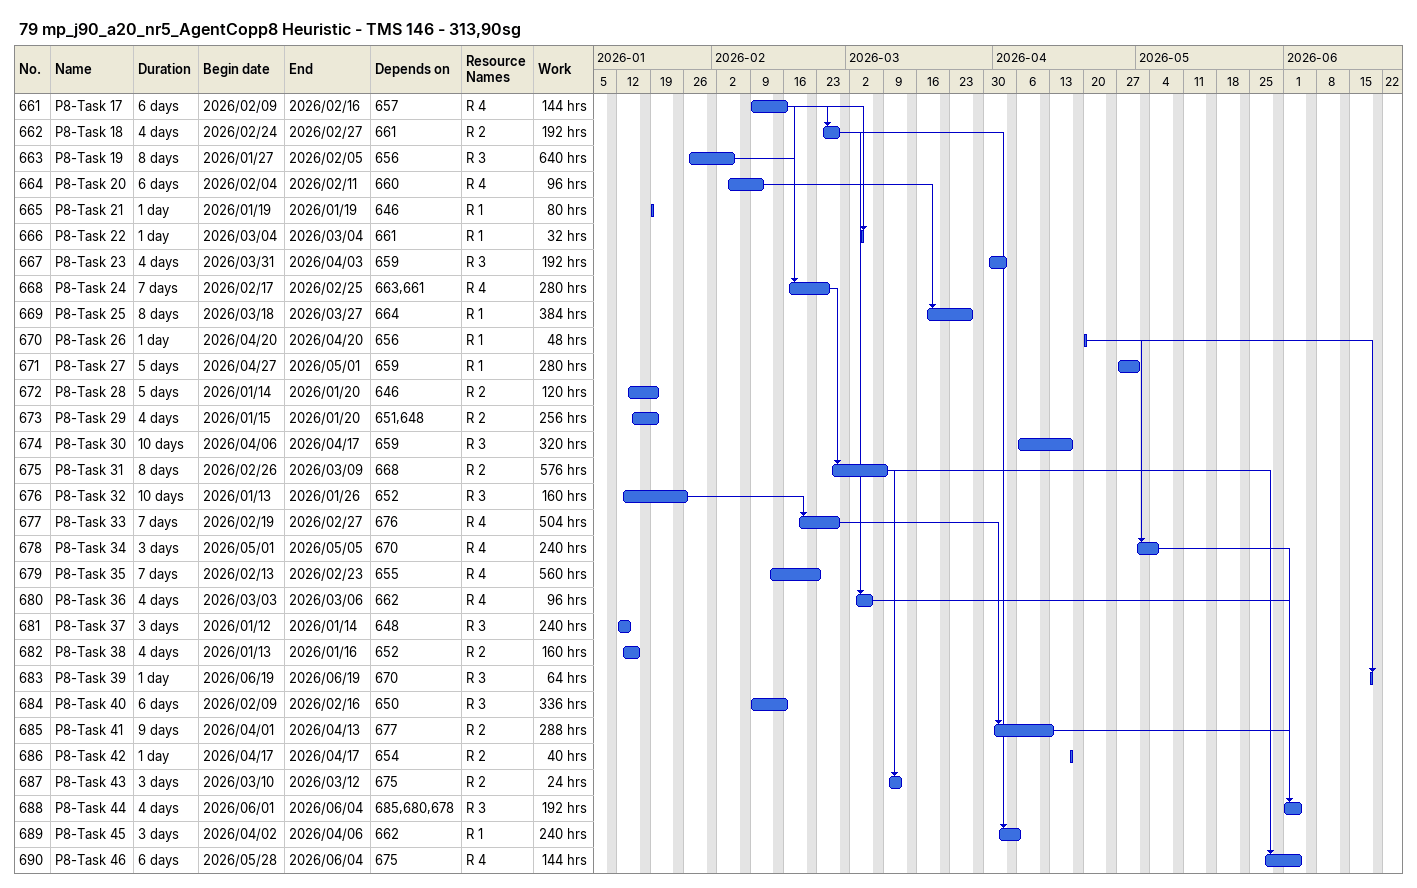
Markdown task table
79 mp_j90_a20_nr5_AgentCopp8 Heuristic - TMS 146 - 313,90sg

| ID | Task | Duration | Start | Finish | Predecessors | Resources | Work (h) |
|---|---|---|---|---|---|---|---|
| 661 | P8-Task 17 | 6d | 2026-02-09 | 2026-02-16 | 657 | R 4 | 144 |
| 662 | P8-Task 18 | 4d | 2026-02-24 | 2026-02-27 | 661 | R 2 | 192 |
| 663 | P8-Task 19 | 8d | 2026-01-27 | 2026-02-05 | 656 | R 3 | 640 |
| 664 | P8-Task 20 | 6d | 2026-02-04 | 2026-02-11 | 660 | R 4 | 96 |
| 665 | P8-Task 21 | 1d | 2026-01-19 | 2026-01-19 | 646 | R 1 | 80 |
| 666 | P8-Task 22 | 1d | 2026-03-04 | 2026-03-04 | 661 | R 1 | 32 |
| 667 | P8-Task 23 | 4d | 2026-03-31 | 2026-04-03 | 659 | R 3 | 192 |
| 668 | P8-Task 24 | 7d | 2026-02-17 | 2026-02-25 | 663, 661 | R 4 | 280 |
| 669 | P8-Task 25 | 8d | 2026-03-18 | 2026-03-27 | 664 | R 1 | 384 |
| 670 | P8-Task 26 | 1d | 2026-04-20 | 2026-04-20 | 656 | R 1 | 48 |
| 671 | P8-Task 27 | 5d | 2026-04-27 | 2026-05-01 | 659 | R 1 | 280 |
| 672 | P8-Task 28 | 5d | 2026-01-14 | 2026-01-20 | 646 | R 2 | 120 |
| 673 | P8-Task 29 | 4d | 2026-01-15 | 2026-01-20 | 651, 648 | R 2 | 256 |
| 674 | P8-Task 30 | 10d | 2026-04-06 | 2026-04-17 | 659 | R 3 | 320 |
| 675 | P8-Task 31 | 8d | 2026-02-26 | 2026-03-09 | 668 | R 2 | 576 |
| 676 | P8-Task 32 | 10d | 2026-01-13 | 2026-01-26 | 652 | R 3 | 160 |
| 677 | P8-Task 33 | 7d | 2026-02-19 | 2026-02-27 | 676 | R 4 | 504 |
| 678 | P8-Task 34 | 3d | 2026-05-01 | 2026-05-05 | 670 | R 4 | 240 |
| 679 | P8-Task 35 | 7d | 2026-02-13 | 2026-02-23 | 655 | R 4 | 560 |
| 680 | P8-Task 36 | 4d | 2026-03-03 | 2026-03-06 | 662 | R 4 | 96 |
| 681 | P8-Task 37 | 3d | 2026-01-12 | 2026-01-14 | 648 | R 3 | 240 |
| 682 | P8-Task 38 | 4d | 2026-01-13 | 2026-01-16 | 652 | R 2 | 160 |
| 683 | P8-Task 39 | 1d | 2026-06-19 | 2026-06-19 | 670 | R 3 | 64 |
| 684 | P8-Task 40 | 6d | 2026-02-09 | 2026-02-16 | 650 | R 3 | 336 |
| 685 | P8-Task 41 | 9d | 2026-04-01 | 2026-04-13 | 677 | R 2 | 288 |
| 686 | P8-Task 42 | 1d | 2026-04-17 | 2026-04-17 | 654 | R 2 | 40 |
| 687 | P8-Task 43 | 3d | 2026-03-10 | 2026-03-12 | 675 | R 2 | 24 |
| 688 | P8-Task 44 | 4d | 2026-06-01 | 2026-06-04 | 685, 680, 678 | R 3 | 192 |
| 689 | P8-Task 45 | 3d | 2026-04-02 | 2026-04-06 | 662 | R 1 | 240 |
| 690 | P8-Task 46 | 6d | 2026-05-28 | 2026-06-04 | 675 | R 4 | 144 |
